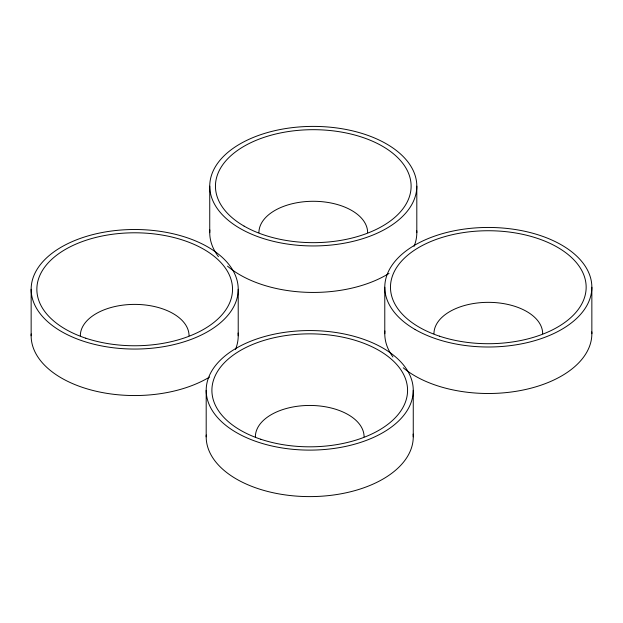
<?xml version="1.0" encoding="UTF-8"?>
<svg xmlns="http://www.w3.org/2000/svg" width="623" height="623" viewBox="0 0 623 623"><rect width="100%" height="100%" fill="white"/><g stroke="black" fill="none" stroke-linecap="round" stroke-linejoin="round"><path stroke-width="0.93" d="M591.85 287.226L591.85 333.726M416.81 186.168A103.535 59.777 0 0 1 261.512 237.939A103.535 59.777 0 0 1 261.512 134.404A103.535 59.777 0 0 1 416.81 186.168L416.81 232.667M413.259 390.333A103.535 59.777 0 0 1 257.953 442.104A103.535 59.777 0 0 1 257.953 338.569A103.535 59.777 0 0 1 413.259 390.333L413.259 436.832M384.78 287.226L384.78 333.726M238.22 289.274A103.535 59.777 0 0 1 82.914 341.046A103.535 59.777 0 0 1 82.914 237.511A103.535 59.777 0 0 1 238.22 289.274L238.22 335.774M209.741 186.168L209.741 232.667M206.19 390.333L206.19 436.832M31.15 289.274L31.15 335.774M80.328 335.774A54.357 31.384 0 0 1 134.685 304.39A54.357 31.384 0 0 1 189.042 335.774M238.111 333.032A103.535 59.777 0 0 1 235.463 349.472M209.601 377.032A103.535 59.777 0 0 1 94.727 390.917A103.535 59.777 0 0 1 31.197 333.944M255.368 436.832A54.357 31.384 0 0 1 309.724 405.448A54.357 31.384 0 0 1 364.081 436.832M413.15 434.091A103.535 59.777 0 0 1 310.519 496.601A103.535 59.777 0 0 1 206.236 435.002M433.958 333.726A54.357 31.384 0 0 1 488.315 302.342A54.357 31.384 0 0 1 542.672 333.726M591.803 331.895A103.535 59.777 0 0 1 520.75 390.489A103.535 59.777 0 0 1 403.252 367.804M392.942 356.979A103.535 59.777 0 0 1 384.889 330.977M389.032 273.404A103.535 59.777 0 0 1 227.52 266.153M218.471 256.684A103.535 59.777 0 0 1 209.85 229.918M416.764 230.837A103.535 59.777 0 0 1 414.054 246.365M258.919 232.667A54.357 31.384 0 0 1 313.276 201.284A54.357 31.384 0 0 1 367.632 232.667M85.764 338.196A97.842 56.491 0 0 0 232.527 289.274A97.842 56.491 0 0 0 85.764 240.361A97.842 56.491 0 0 0 85.764 338.196M260.803 439.254A97.842 56.491 0 0 0 407.567 390.333A97.842 56.491 0 0 0 260.803 341.42A97.842 56.491 0 0 0 260.803 439.254M439.394 336.147A97.842 56.491 0 0 0 586.157 287.226A97.842 56.491 0 0 0 439.394 238.305A97.842 56.491 0 0 0 439.394 336.147M415.105 329.497A103.535 59.777 0 0 0 588.322 302.7A103.535 59.777 0 0 0 461.518 229.49A103.535 59.777 0 0 0 415.105 329.497M244.091 226.11A97.842 56.491 0 0 0 407.785 200.793A97.842 56.491 0 0 0 287.951 131.609A97.842 56.491 0 0 0 244.091 226.11"/></g></svg>
